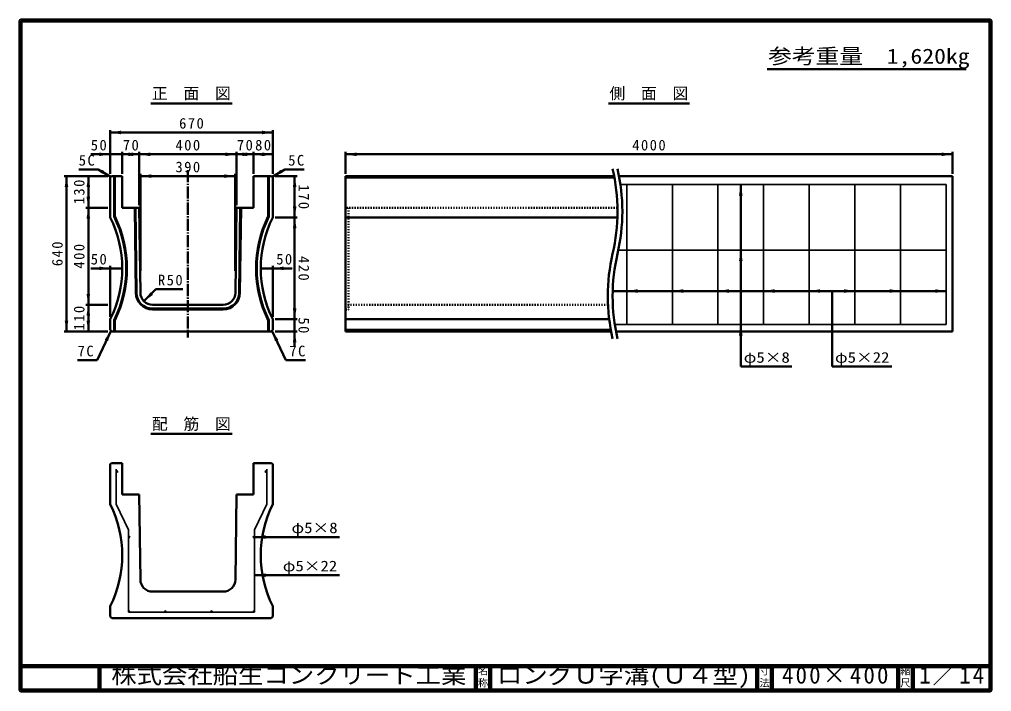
# Model space of a CAD drawing. Units: millimetres, scale not verified. Extents: x 100 to 4105, y 100 to 2870.
import ezdxf
from ezdxf.enums import TextEntityAlignment as Align

# ---------------------------------------------------------------- set-up
doc = ezdxf.new("R2010")
doc.units = ezdxf.units.MM
doc.header["$LTSCALE"] = 5
doc.linetypes.add('USER1', pattern=[13.4, 10, -1.2, 1, -1.2])
doc.linetypes.add('USER2', pattern=[2.2, 1, -1.2])
doc.layers.add('V-nasSTD', color=7, linetype='Continuous', lineweight=50)
doc.styles.add('ＭＳ ゴシック', font='')
doc.styles.get('ＭＳ ゴシック').set_extended_font_data('MS Gothic')

msp = doc.modelspace()

# ---------------------------------------------------------------- hatches: boundary and pattern name
at = {"layer": 'V-nasSTD'}
for points in [[(518.846, 2411.605), (473.846, 2404.105), (518.846, 2396.605)], [(1098.846, 2396.605), (1143.846, 2404.105), (1098.846, 2411.605)], [(428.846, 2306.605), (473.846, 2314.105), (428.846, 2321.605)], [(568.846, 2321.605), (523.846, 2314.105), (568.846, 2306.605)], [(548.846, 2306.605), (593.846, 2314.105), (548.846, 2321.605)], [(638.846, 2321.605), (593.846, 2314.105), (638.846, 2306.605)], [(948.846, 2306.605), (993.846, 2314.105), (948.846, 2321.605)], [(1038.846, 2321.605), (993.846, 2314.105), (1038.846, 2306.605)], [(1018.846, 2306.605), (1063.846, 2314.105), (1018.846, 2321.605)], [(1108.846, 2321.605), (1063.846, 2314.105), (1108.846, 2306.605)], [(1098.846, 2306.605), (1143.846, 2314.105), (1098.846, 2321.605)], [(1488.846, 2321.605), (1443.846, 2314.105), (1488.846, 2306.605)], [(3898.846, 2306.605), (3943.846, 2314.105), (3898.846, 2321.605)], [(441.125, 2250.6), (476.346, 2221.605), (433.625, 2237.61)], [(1176.567, 2250.6), (1141.346, 2221.605), (1184.067, 2237.61)], [(286.346, 2179.105), (293.846, 2224.105), (301.346, 2179.105)], [(376.346, 2179.105), (383.846, 2224.105), (391.346, 2179.105)], [(643.845, 2231.605), (598.845, 2224.105), (643.845, 2216.605)], [(943.845, 2216.605), (988.845, 2224.105), (943.845, 2231.605)], [(1226.346, 2179.105), (1233.846, 2224.105), (1241.346, 2179.105)], [(3064.346, 2144.105), (3071.846, 2189.105), (3079.346, 2144.105)], [(391.346, 2139.105), (383.846, 2094.105), (376.346, 2139.105)], [(376.346, 2049.105), (383.846, 2094.105), (391.346, 2049.105)], [(1241.346, 2099.105), (1233.846, 2054.105), (1226.346, 2099.105)], [(1226.346, 2009.105), (1233.846, 2054.105), (1241.346, 2009.105)], [(3064.346, 1874.105), (3071.846, 1919.105), (3079.346, 1874.105)], [(428.846, 1851.605), (473.846, 1844.105), (428.846, 1836.605)], [(1188.846, 1851.605), (1143.846, 1844.105), (1188.846, 1836.605)], [(391.346, 1739.105), (383.846, 1694.105), (376.346, 1739.105)], [(639.607, 1745.652), (613.091, 1708.529), (650.214, 1735.046)], [(2646.846, 1743.105), (2601.846, 1750.605), (2646.846, 1758.105)], [(2834.846, 1743.105), (2789.846, 1750.605), (2834.846, 1758.105)], [(3022.846, 1743.105), (2977.846, 1750.605), (3022.846, 1758.105)], [(3210.846, 1743.105), (3165.846, 1750.605), (3210.846, 1758.105)], [(3398.846, 1743.105), (3353.846, 1750.605), (3398.846, 1758.105)], [(3496.846, 1758.105), (3541.846, 1750.605), (3496.846, 1743.105)], [(3684.846, 1758.105), (3729.846, 1750.605), (3684.846, 1743.105)], [(3872.846, 1758.105), (3917.846, 1750.605), (3872.846, 1743.105)], [(376.346, 1649.105), (383.846, 1694.105), (391.346, 1649.105)], [(1241.346, 1679.105), (1233.846, 1634.105), (1226.346, 1679.105)], [(301.346, 1629.105), (293.846, 1584.105), (286.346, 1629.105)], [(391.346, 1629.105), (383.846, 1584.105), (376.346, 1629.105)], [(3064.346, 1567.105), (3071.846, 1612.105), (3079.346, 1567.105)], [(477.346, 1587.605), (451.384, 1550.092), (464.954, 1543.699)], [(1140.346, 1587.605), (1166.308, 1550.092), (1152.738, 1543.699)], [(1226.346, 1539.105), (1233.846, 1584.105), (1241.346, 1539.105)], [(498.846, 1006.869, 1), (504.846, 1006.869, 1)], [(1118.846, 1006.869, 1), (1112.846, 1006.869, 1)], [(548.846, 736.869, 1), (554.846, 736.869, 1)], [(1068.846, 736.869, 1), (1062.846, 736.869, 1)], [(1113.846, 744.369), (1068.846, 736.869), (1113.846, 729.369)], [(1113.846, 587.003), (1068.846, 579.503), (1113.846, 572.003)], [(548.846, 429.869, 0.41421), (551.846, 426.869, 0.66818), (553.967, 431.99, 0.66818)], [(701.346, 426.869, 1), (701.346, 432.869, 1)], [(891.346, 426.869, 1), (891.346, 432.869, 1)], [(1065.846, 426.869, 0.41421), (1068.846, 429.869, 0.66818), (1063.724, 431.99, 0.66818)]]:
    msp.add_hatch(color=256, dxfattribs=at).paths.add_polyline_path(points)

# ---------------------------------------------------------------- linework, layer by layer
at = {"layer": 'V-nasSTD', "lineweight": 100}
for p, q in [((105, 2865), (105, 105)), ((4100, 2865), (105, 2865)), ((4100, 105), (4100, 2865)), ((105, 205), (4100, 205)), ((430, 205), (430, 105)), ((1980, 205), (1980, 105)), ((2040, 205), (2040, 105)), ((3140, 205), (3140, 105)), ((3200, 205), (3200, 105)), ((3720, 205), (3720, 105)), ((3780, 205), (3780, 105)), ((105, 105), (4100, 105))]:
    msp.add_line(p, q, dxfattribs=at)
at = {"layer": 'V-nasSTD'}
for p, q in [((3180.536, 2664.753), (4000.536, 2664.753)), ((641.846, 2524.105), (975.846, 2524.105)), ((2526.846, 2524.105), (2860.846, 2524.105)), ((473.846, 2414.105), (473.846, 2234.105)), ((473.846, 2414.105), (473.846, 2234.105)), ((1143.846, 2404.105), (473.846, 2404.105)), ((1143.846, 2414.105), (1143.846, 2234.105)), ((1143.846, 2414.105), (1143.846, 2234.105)), ((523.846, 2324.105), (523.846, 2234.105)), ((593.846, 2324.105), (593.846, 2104.105)), ((993.846, 2324.105), (993.846, 2104.105)), ((1063.846, 2324.105), (1063.846, 2234.105)), ((1443.846, 2324.105), (1443.846, 2234.105)), ((3943.846, 2324.105), (3943.846, 2234.105)), ((473.846, 2314.105), (393.846, 2314.105)), ((523.846, 2314.105), (473.846, 2314.105)), ((593.846, 2314.105), (523.846, 2314.105)), ((993.846, 2314.105), (593.846, 2314.105)), ((1063.846, 2314.105), (993.846, 2314.105)), ((1143.846, 2314.105), (1063.846, 2314.105)), ((3943.846, 2314.105), (1443.846, 2314.105)), ((344.384, 2251.605), (424.384, 2251.605)), ((476.346, 2221.605), (424.384, 2251.605)), ((1141.346, 2221.605), (1193.307, 2251.605)), ((1273.307, 2251.605), (1193.307, 2251.605)), ((463.846, 2224.105), (283.846, 2224.105)), ((293.846, 2224.105), (293.846, 1584.105)), ((383.846, 2224.105), (383.846, 2094.105)), ((478.846, 2224.105), (473.846, 2219.105)), ((473.846, 2219.105), (473.846, 2054.105)), ((478.846, 2224.105), (523.846, 2224.105)), ((489.846, 2224.105), (489.846, 2057.88)), ((492.846, 2224.105), (492.846, 2058.581)), ((523.846, 2224.105), (523.846, 2094.105)), ((598.845, 2234.105), (598.845, 1834.105)), ((598.845, 2224.105), (988.845, 2224.105)), ((988.845, 2234.105), (988.845, 1834.105)), ((1138.846, 2224.105), (1063.846, 2224.105)), ((1063.846, 2224.105), (1063.846, 2094.105)), ((1124.846, 2058.581), (1124.846, 2224.105)), ((1127.846, 2057.88), (1127.846, 2224.105)), ((1138.846, 2224.105), (1143.846, 2219.105)), ((1143.846, 2054.105), (1143.846, 2219.105)), ((1243.846, 2224.105), (1153.846, 2224.105)), ((1233.846, 2224.105), (1233.846, 2054.105)), ((1443.846, 2224.105), (1443.846, 1584.105)), ((2550.172, 2224.105), (1443.846, 2224.105)), ((2551.106, 2219.105), (1443.846, 2219.105)), ((2570.172, 2224.105), (3943.846, 2224.105)), ((3943.846, 1584.105), (3943.846, 2224.105)), ((3071.846, 2189.105), (3071.846, 1439.105)), ((463.846, 2094.105), (373.846, 2094.105)), ((383.846, 2094.105), (383.846, 1694.105)), ((593.846, 2094.105), (523.846, 2094.105)), ((574.844, 2094.105), (579.23, 1743.242)), ((577.844, 2094.105), (582.23, 1743.28)), ((593.846, 2094.105), (598.229, 1743.48)), ((993.846, 2094.105), (989.463, 1743.48)), ((1063.846, 2094.105), (993.846, 2094.105)), ((1009.847, 2094.105), (1005.462, 1743.28)), ((1012.847, 2094.105), (1008.461, 1743.242)), ((1243.846, 2054.105), (1153.846, 2054.105)), ((1233.846, 2054.105), (1233.846, 1634.105)), ((2563.443, 2054.105), (1443.846, 2054.105)), ((473.846, 1844.105), (393.846, 1844.105)), ((473.846, 1854.105), (473.846, 1644.105)), ((523.846, 1844.105), (473.846, 1844.105)), ((1093.846, 1844.105), (1143.846, 1844.105)), ((1143.846, 1854.105), (1143.846, 1644.105)), ((1143.846, 1844.105), (1223.846, 1844.105)), ((613.091, 1708.529), (662.588, 1758.027)), ((662.588, 1758.027), (772.588, 1758.027)), ((3917.846, 1750.605), (2544.144, 1750.605)), ((3447.846, 1750.605), (3447.846, 1439.105)), ((463.846, 1694.105), (373.846, 1694.105)), ((383.846, 1694.105), (383.846, 1584.105)), ((648.225, 1694.105), (939.467, 1694.105)), ((648.225, 1678.105), (939.467, 1678.105)), ((648.225, 1675.105), (939.467, 1675.105)), ((473.846, 1634.105), (473.846, 1591.105)), ((489.846, 1630.329), (489.846, 1584.105)), ((492.846, 1629.629), (492.846, 1584.105)), ((1124.846, 1584.105), (1124.846, 1629.629)), ((1127.846, 1584.105), (1127.846, 1630.329)), ((1143.846, 1591.105), (1143.846, 1634.105)), ((1243.846, 1634.105), (1153.846, 1634.105)), ((1233.846, 1634.105), (1233.846, 1584.105)), ((2529.686, 1634.105), (1443.846, 1634.105)), ((463.846, 1584.105), (283.846, 1584.105)), ((419.777, 1465.397), (477.346, 1587.605)), ((473.846, 1591.105), (480.846, 1584.105)), ((480.846, 1584.105), (1136.846, 1584.105)), ((1143.846, 1591.105), (1136.846, 1584.105)), ((1197.914, 1465.397), (1140.346, 1587.605)), ((1243.846, 1584.105), (1153.846, 1584.105)), ((1233.846, 1584.105), (1233.846, 1524.105)), ((2536.221, 1591.105), (1443.846, 1591.105)), ((2537.52, 1584.105), (1443.846, 1584.105)), ((3943.846, 1584.105), (2557.52, 1584.105)), ((339.777, 1465.397), (419.777, 1465.397)), ((1277.914, 1465.397), (1197.914, 1465.397)), ((3071.846, 1439.105), (3281.846, 1439.105)), ((3447.846, 1439.105), (3693.846, 1439.105)), ((641.846, 1161.869), (975.846, 1161.869)), ((478.846, 1041.869), (473.846, 1036.869)), ((478.846, 1041.869), (523.846, 1041.869)), ((523.846, 1041.869), (523.846, 911.869)), ((1138.846, 1041.869), (1063.846, 1041.869)), ((1063.846, 1041.869), (1063.846, 911.869)), ((1138.846, 1041.869), (1143.846, 1036.869)), ((473.846, 1036.869), (473.846, 871.869)), ((1143.846, 871.869), (1143.846, 1036.869)), ((593.846, 911.869), (523.846, 911.869)), ((593.846, 911.869), (598.229, 561.244)), ((993.846, 911.869), (989.463, 561.244)), ((1063.846, 911.869), (993.846, 911.869)), ((1068.846, 736.869), (1418.846, 736.869)), ((1068.846, 579.503), (1418.846, 579.503)), ((648.225, 511.869), (939.467, 511.869)), ((473.846, 451.869), (473.846, 408.869)), ((1143.846, 408.869), (1143.846, 451.869)), ((473.846, 408.869), (480.846, 401.869)), ((480.846, 401.869), (1136.846, 401.869)), ((1143.846, 408.869), (1136.846, 401.869))]:
    msp.add_line(p, q, dxfattribs=at)
at = {"layer": 'V-nasSTD', "linetype": 'USER1'}
msp.add_line((793.846, 2249.105), (793.846, 1559.105), dxfattribs=at)
at = {"layer": 'V-nasSTD', "lineweight": 35}
for p, q in [((2576.006, 2189.105), (3917.846, 2189.105)), ((2601.846, 2189.105), (2601.846, 1612.105)), ((2789.846, 2189.105), (2789.846, 1612.105)), ((2977.846, 2189.105), (2977.846, 1612.105)), ((3165.846, 2189.105), (3165.846, 1612.105)), ((3353.846, 2189.105), (3353.846, 1612.105)), ((3541.846, 2189.105), (3541.846, 1612.105)), ((3729.846, 2189.105), (3729.846, 1612.105)), ((3917.846, 2189.105), (3917.846, 1612.105)), ((3917.846, 1919.105), (2567.164, 1919.105)), ((2552.721, 1612.105), (3917.846, 1612.105)), ((498.846, 1016.869), (498.846, 871.869)), ((1118.846, 871.869), (1118.846, 1016.869)), ((498.846, 871.869), (548.846, 766.869)), ((1118.846, 871.869), (1068.846, 766.869)), ((548.846, 426.869), (548.846, 766.869)), ((1068.846, 426.869), (1068.846, 766.869)), ((548.846, 426.869), (1068.846, 426.869))]:
    msp.add_line(p, q, dxfattribs=at)
at = {"layer": 'V-nasSTD', "linetype": 'USER2'}
for p, q in [((2563.701, 2094.105), (1443.846, 2094.105)), ((1456.346, 2094.105), (1456.346, 1675.105)), ((2524.636, 1694.105), (1443.846, 1694.105)), ((1443.846, 1675.105), (1456.346, 1675.105))]:
    msp.add_line(p, q, dxfattribs=at)
at = {"layer": 'V-nasSTD', "lineweight": 13}
msp.add_lwpolyline([(100, 100), (100, 2870), (4105, 2870), (4105, 100)], close=True, dxfattribs=at)
at = {"layer": 'V-nasSTD', "lineweight": 35}
for centre in [(501.846, 1006.869), (1115.846, 1006.869), (551.846, 736.869), (1065.846, 736.869), (551.846, 429.869), (701.346, 429.869), (891.346, 429.869), (1065.846, 429.869)]:
    msp.add_circle(centre, 3, dxfattribs=at)
at = {"layer": 'V-nasSTD'}
for centre, radius, start, end in [((1788.221, 2079.105), 775.625, 346.9604, 13.0396), ((1808.221, 2079.105), 775.625, 346.9604, 13.0396), ((57.846, 1844.105), 466, 333.215, 26.785), ((57.846, 1844.105), 482, 333.67145, 26.32855), ((57.846, 1844.105), 485, 333.75447, 26.24553), ((1559.846, 1844.105), 485, 153.75447, 206.24553), ((1559.846, 1844.105), 482, 153.67145, 206.32855), ((1559.846, 1844.105), 466, 153.215, 206.785), ((3299.471, 1729.105), 775.625, 166.9604, 193.0396), ((3319.471, 1729.105), 775.625, 166.9604, 193.0396), ((648.225, 1744.105), 69, 180.71616, 270), ((648.225, 1744.105), 66, 180.71616, 270), ((648.225, 1744.105), 50, 180.71616, 270), ((939.467, 1744.105), 50, 270, 359.28384), ((939.467, 1744.105), 66, 270, 359.28384), ((939.467, 1744.105), 69, 270, 359.28384), ((57.846, 661.869), 466, 333.215, 26.785), ((1559.846, 661.869), 466, 153.215, 206.785), ((648.225, 561.869), 50, 180.71616, 270), ((939.467, 561.869), 50, 270, 359.28384)]:
    msp.add_arc(centre, radius, start, end, dxfattribs=at)

# ---------------------------------------------------------------- texts
at = {"layer": 'V-nasSTD', "style": 'ＭＳ ゴシック'}
for s, height, width, p in [('参考重量\u30001,620kg', 62.32, 1.15, (3184.536, 2749.753)), ('φ5×8', 43.99, 1.15, (3083.846, 1499.105)), ('φ5×22', 43.99, 1.15, (3459.846, 1499.105)), ('φ5×8', 43.99, 1.15, (1220.846, 796.869)), ('φ5×22', 43.99, 1.15, (1184.846, 639.503)), ('株式会社船生コンクリート工業', 69.65, 1.1, (478.25, 202.5)), ('ロングＵ字溝(Ｕ４型)', 69.65, 1.1, (2067.5, 202.5))]:
    msp.add_text(s, height=height, dxfattribs=dict(at, width=width)).set_placement(p, align=Align.TOP_LEFT)
for s, height, p in [('正\u3000面\u3000図', 47.65, (645.842, 2589.105)), ('側\u3000面\u3000図', 47.65, (2530.842, 2589.105)), ('配\u3000筋\u3000図', 47.65, (645.842, 1226.869)), ('名', 30.79, (1988.982, 200.999)), ('寸', 30.79, (3148.982, 200.999)), ('縮', 30.79, (3728.982, 200.999)), ('称', 30.79, (1988.976, 151.01)), ('法', 30.79, (3148.976, 151.01)), ('尺', 30.79, (3728.976, 151.01))]:
    msp.add_text(s, height=height, dxfattribs=at).set_placement(p, align=Align.TOP_LEFT)
at = {"layer": 'V-nasSTD', "attachment_point": 1, "style": 'ＭＳ ゴシック'}
for s, insert, char_height in [('\\T1.2;670', (757.859, 2464.105), 43.99), ('\\T1.2;50', (393.846, 2374.105), 43.99), ('\\T1.2;70', (525.846, 2374.105), 43.99), ('\\T1.2;400', (742.859, 2374.105), 43.99), ('\\T1.2;70', (995.846, 2374.105), 43.99), ('\\T1.2;80', (1070.846, 2374.105), 43.99), ('\\T1.2;4000', (2624.74, 2374.105), 43.99), ('\\T1.2;5C', (344.384, 2311.605), 43.99), ('\\T1.2;390', (742.859, 2284.105), 43.99), ('\\T1.2;5C', (1207.307, 2311.605), 43.99), ('\\T1.2;50', (393.846, 1904.105), 43.99), ('\\T1.2;50', (1157.846, 1904.105), 43.99), ('\\T1.2;R50', (670.588, 1818.027), 43.99), ('\\T1.2;7C', (339.777, 1525.397), 43.99), ('\\T1.2;7C', (1211.914, 1525.397), 43.99), ('\\T1.18;400×400', (3241.581, 202.508), 69.65), ('\\T1.16;1／14', (3807.033, 202.582), 69.65)]:
    msp.add_mtext(s, dxfattribs=dict(at, insert=insert, char_height=char_height))
at = {"layer": 'V-nasSTD', "char_height": 43.99, "attachment_point": 1, "style": 'ＭＳ ゴシック'}
for s, insert, rotation in [('\\T1.2;130', (323.846, 2108.092), 90), ('\\T1.2;170', (1293.846, 2190.092), 270), ('\\T1.2;640', (233.846, 1853.092), 90), ('\\T1.2;400', (323.846, 1843.092), 90), ('\\T1.2;420', (1293.846, 1895.092), 270), ('\\T1.2;110', (323.846, 1588.092), 90), ('\\T1.2;50', (1293.846, 1642.118), 270)]:
    msp.add_mtext(s, dxfattribs=dict(at, insert=insert, rotation=rotation))

doc.saveas('drawing.dxf')
